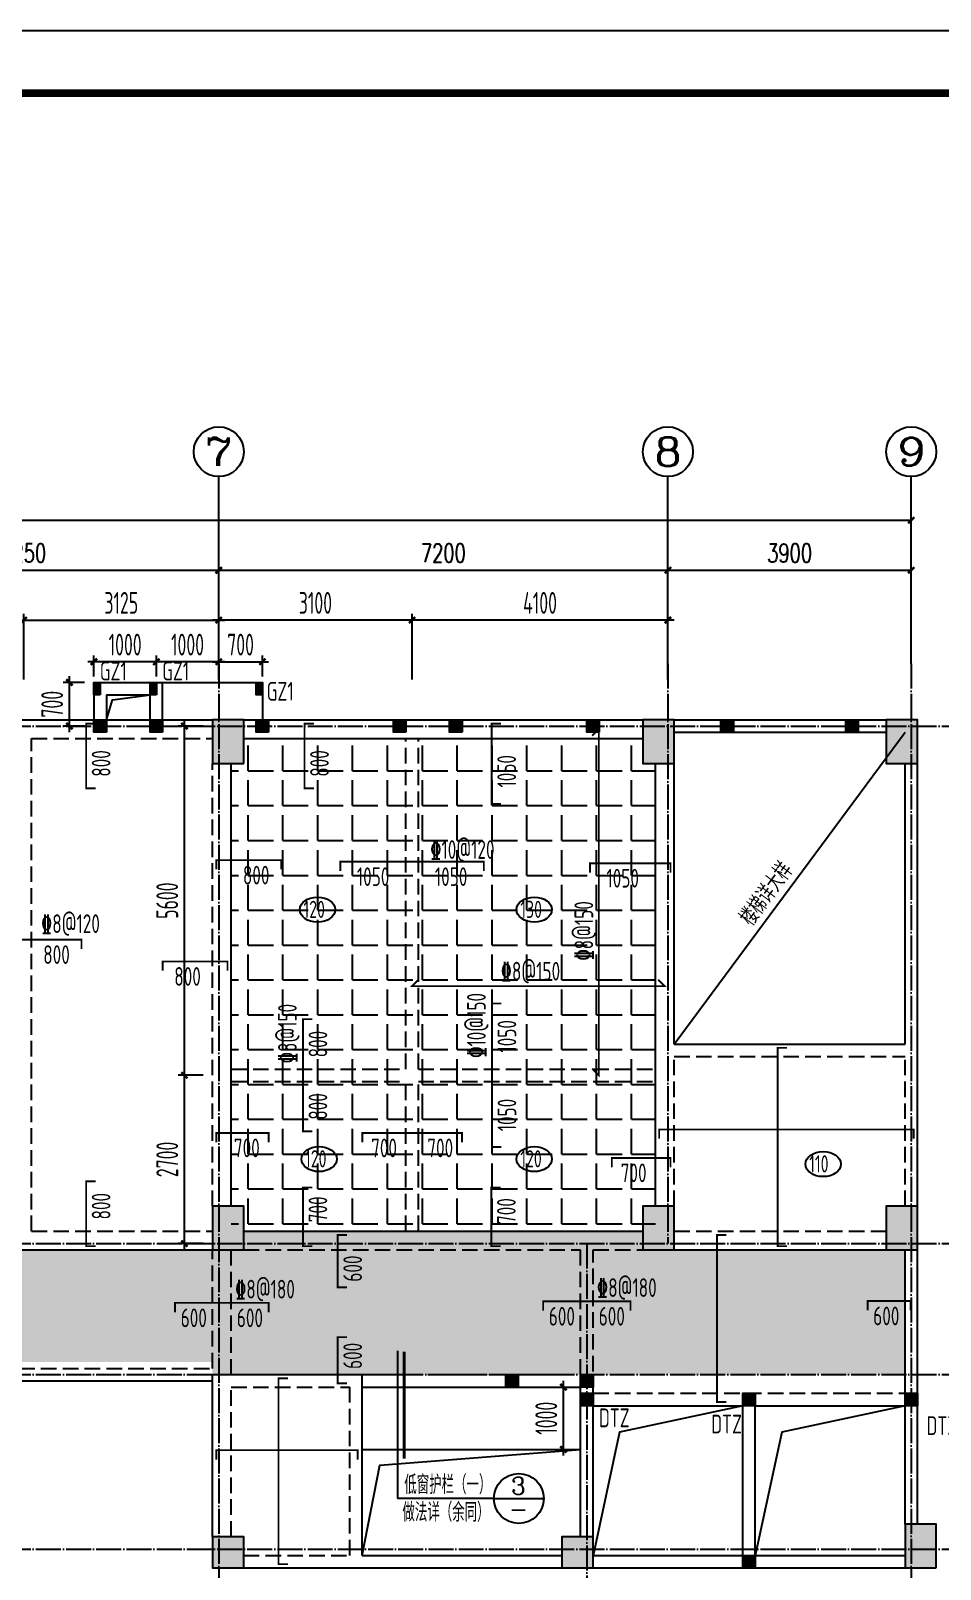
# Model space of a CAD drawing. Extents: x 139600 to 234074, y -135459 to 284050.
# Drawn here: x 187738 to 202314, y 165379 to 190050 of the extents above; entities that cross this region are included whole.
import ezdxf
from ezdxf.enums import TextEntityAlignment as Align

# ---------------------------------------------------------------- set-up
doc = ezdxf.new("R2010")
doc.units = 0
doc.header["$LTSCALE"] = 100
for name, pattern in [('CONTINOUS', [0]), ('DASHED', [0.75, 0.5, -0.25]), ('DOTE', [2.42, 2, -0.2, 0.02, -0.2]), ('HIDDEN', [7, 5, -2])]:
    doc.linetypes.add(name, pattern=pattern)
doc.layers.get('0').update_dxf_attribs({"linetype": 'CONTINUOUS'})
doc.layers.get('Defpoints').update_dxf_attribs({"linetype": 'CONTINUOUS'})
for name, color, linetype in [('AXIS', 3, 'CONTINUOUS'), ('AXIS_TEXT', 7, 'CONTINUOUS'), ('BEAM', 4, 'DASHED'), ('BEAM_CON', 4, 'CONTINUOUS'), ('B挑板&檐线', 6, 'CONTINUOUS'), ('B板筋标注', 7, 'CONTINUOUS'), ('B板细部尺寸标注', 9, 'CONTINUOUS'), ('COLU', 7, 'CONTINUOUS'), ('DOTE', 8, 'DOTE'), ('D大样&索引', 7, 'CONTINUOUS'), ('D洞口边线', 6, 'CONTINUOUS'), ('FSK_FREIN', 2, 'CONTINUOUS'), ('FSK_FTEXT', 4, 'CONTINUOUS'), ('FSK_ZREIN', 1, 'CONTINUOUS'), ('FSK_ZTEXT', 3, 'CONTINUOUS'), ('GZ', 2, 'CONTINUOUS'), ('T模板通用标注', 7, 'CONTINUOUS'), ('图框', 7, 'CONTINUOUS')]:
    doc.layers.add(name, color=color, linetype=linetype)
doc.styles.add('_TCH_AXIS', font='COMPLEX', dxfattribs={"bigfont": 'GBCBIG'})
doc.styles.add('_TCH_DIM', font='tssdeng.shx', dxfattribs={"width": 0.7, "bigfont": '1.shx'})
doc.styles.add('_TCH_DIM_T3', font='simplex_.ttf', dxfattribs={"width": 0.705882, "bigfont": 'GBCBIG'})
doc.styles.add('BW_Rein', font='Tssdeng.shx', dxfattribs={"width": 0.7, "bigfont": 'hztxt.shx'})
doc.styles.add('COMP', font='COMPLEX', dxfattribs={"bigfont": 'hztxt'})
doc.styles.add('COMPLEX', font='COMPLEX')
doc.styles.add('TSSD_Dimension', font='tssdeng.shx', dxfattribs={"width": 0.62, "bigfont": '1.shx'})
doc.styles.add('TSSD_Rein', font='Tssdeng.shx', dxfattribs={"width": 0.7, "bigfont": '1.shx'})
doc.dimstyles.new('_TCH_ARCH&&100', dxfattribs={"dimtxt": 297.5, "dimasz": 100, "dimexe": 250, "dimexo": 300, "dimgap": 126.25, "dimtad": 1, "dimdec": 0, "dimzin": 0, "dimdsep": 46, "dimtxsty": '_TCH_DIM_T3', "dimblk": 'ARCHTICK', "dimcen": 0.09, "dimclrt": 7, "dimazin": 2, "dimtfac": 1, "dimtdec": 0, "dimtix": 1, "dimtmove": 2, "dimatfit": 3, "dimfxl": 1, "dimtolj": 1, "dimtzin": 0, "dimarcsym": 0})
doc.dimstyles.new('TSSD_100_100', dxfattribs={"dimtxt": 350, "dimasz": 100, "dimexe": 100, "dimexo": 250, "dimgap": 100, "dimtad": 1, "dimdec": 0, "dimzin": 0, "dimdsep": 46, "dimtxsty": 'TSSD_Dimension', "dimblk": 'ARCHTICK', "dimblk1": 'ARCHTICK', "dimblk2": 'ARCHTICK', "dimcen": 0, "dimdle": 100, "dimclrt": 7, "dimadec": 0, "dimazin": 0, "dimtfac": 1, "dimtdec": 0, "dimtix": 1, "dimtmove": 2, "dimatfit": 3, "dimfxl": 1, "dimtolj": 1, "dimtzin": 0, "dimarcsym": 0})
doc.dimstyles.new('TSSD_100_100$0', dxfattribs={"dimtxt": 350, "dimasz": 150, "dimexe": 100, "dimexo": 50, "dimgap": 100, "dimtad": 1, "dimdec": 0, "dimzin": 0, "dimdsep": 46, "dimtxsty": 'TSSD_Rein', "dimblk": 'OBLIQUE', "dimcen": 0, "dimdle": 100, "dimclrt": 7, "dimadec": 0, "dimazin": 0, "dimtfac": 1, "dimtdec": 0, "dimtix": 1, "dimtmove": 2, "dimatfit": 3, "dimfxl": 250, "dimtolj": 1, "dimtzin": 0, "dimarcsym": 0})

# ---------------------------------------------------------------- blocks, each defined once
blk = doc.blocks.new('_AXISO')
blk.add_circle((0, 0), 0.5)
at = {"layer": 'AXIS_TEXT', "style": 'COMPLEX', "width": 1.041667}
blk.add_attdef('A', text='', height=0.56, dxfattribs=at).set_placement((-0.25, -0.28), (0.25, -0.28), align=Align.FIT)
blk = doc.blocks.new('_ArchTick')
at = {"color": 0, "linetype": 'ByBlock', "const_width": 0.4}
blk.add_lwpolyline([(-0.5, -0.5), (0.5, 0.5)], dxfattribs=at)
blk = doc.blocks.new('*D319')
at = {"layer": 'AXIS', "color": 0, "lineweight": -2}
for p, q in [((184500, 180200), (184500, 181650)), ((190750, 180200), (190750, 181650)), ((184500, 181400), (190750, 181400))]:
    blk.add_line(p, q, dxfattribs=at)
at = {"layer": 'Defpoints', "color": 0}
for p in [(190750, 181400), (184500, 179900), (190750, 179900)]:
    blk.add_point(p, dxfattribs=at)
at = {"layer": 'AXIS', "color": 0, "lineweight": -2, "xscale": 100, "yscale": 100, "zscale": 100, "rotation": 180}
blk.add_blockref('_ArchTick', (184500, 181400), dxfattribs=at)
at = {"layer": 'AXIS', "color": 0, "lineweight": -2, "xscale": 100, "yscale": 100, "zscale": 100}
blk.add_blockref('_ArchTick', (190750, 181400), dxfattribs=at)
at = {"layer": 'AXIS', "color": 7, "insert": (187625, 181675), "char_height": 297.5, "attachment_point": 5, "style": '_TCH_DIM_T3'}
blk.add_mtext('\\A1;6250', dxfattribs=at)
blk = doc.blocks.new('*D327')
at = {"layer": 'AXIS', "color": 0, "lineweight": -2}
for p, q in [((150100, 180200), (150100, 182450)), ((201850, 180200), (201850, 182450)), ((150100, 182200), (201850, 182200))]:
    blk.add_line(p, q, dxfattribs=at)
at = {"layer": 'Defpoints', "color": 0}
for p in [(201850, 182200), (150100, 179900), (201850, 179900)]:
    blk.add_point(p, dxfattribs=at)
at = {"layer": 'AXIS', "color": 0, "lineweight": -2, "xscale": 100, "yscale": 100, "zscale": 100, "rotation": 180}
blk.add_blockref('_ArchTick', (150100, 182200), dxfattribs=at)
at = {"layer": 'AXIS', "color": 0, "lineweight": -2, "xscale": 100, "yscale": 100, "zscale": 100}
blk.add_blockref('_ArchTick', (201850, 182200), dxfattribs=at)
at = {"layer": 'AXIS', "color": 7, "insert": (175975, 182475), "char_height": 297.5, "attachment_point": 5, "style": '_TCH_DIM_T3'}
blk.add_mtext('\\A1;51750', dxfattribs=at)
blk = doc.blocks.new('*D328')
at = {"layer": 'AXIS', "color": 0, "lineweight": -2}
for p, q in [((190750, 180200), (190750, 181650)), ((197950, 180200), (197950, 181650)), ((190750, 181400), (197950, 181400))]:
    blk.add_line(p, q, dxfattribs=at)
at = {"layer": 'Defpoints', "color": 0}
for p in [(197950, 181400), (190750, 179900), (197950, 179900)]:
    blk.add_point(p, dxfattribs=at)
at = {"layer": 'AXIS', "color": 0, "lineweight": -2, "xscale": 100, "yscale": 100, "zscale": 100, "rotation": 180}
blk.add_blockref('_ArchTick', (190750, 181400), dxfattribs=at)
at = {"layer": 'AXIS', "color": 0, "lineweight": -2, "xscale": 100, "yscale": 100, "zscale": 100}
blk.add_blockref('_ArchTick', (197950, 181400), dxfattribs=at)
at = {"layer": 'AXIS', "color": 7, "insert": (194350, 181675), "char_height": 297.5, "attachment_point": 5, "style": '_TCH_DIM_T3'}
blk.add_mtext('\\A1;7200', dxfattribs=at)
blk = doc.blocks.new('*D329')
at = {"layer": 'AXIS', "color": 0, "lineweight": -2}
for p, q in [((197950, 180200), (197950, 181650)), ((201850, 180200), (201850, 181650)), ((197950, 181400), (201850, 181400))]:
    blk.add_line(p, q, dxfattribs=at)
at = {"layer": 'Defpoints', "color": 0}
for p in [(201850, 181400), (197950, 179900), (201850, 179900)]:
    blk.add_point(p, dxfattribs=at)
at = {"layer": 'AXIS', "color": 0, "lineweight": -2, "xscale": 100, "yscale": 100, "zscale": 100, "rotation": 180}
blk.add_blockref('_ArchTick', (197950, 181400), dxfattribs=at)
at = {"layer": 'AXIS', "color": 0, "lineweight": -2, "xscale": 100, "yscale": 100, "zscale": 100}
blk.add_blockref('_ArchTick', (201850, 181400), dxfattribs=at)
at = {"layer": 'AXIS', "color": 7, "insert": (199900, 181675), "char_height": 297.5, "attachment_point": 5, "style": '_TCH_DIM_T3'}
blk.add_mtext('\\A1;3900', dxfattribs=at)
blk = doc.blocks.new('*D341')
at = {"layer": 'B板细部尺寸标注', "color": 0, "lineweight": -2}
for p, q in [((198050, 180600), (193750, 180600)), ((193850, 179645), (193850, 180700)), ((197950, 179645), (197950, 180700))]:
    blk.add_line(p, q, dxfattribs=at)
at = {"layer": 'Defpoints', "color": 0}
for p in [(193850, 180600), (193850, 179395), (197950, 179395)]:
    blk.add_point(p, dxfattribs=at)
at = {"layer": 'B板细部尺寸标注', "color": 0, "lineweight": -2, "xscale": 100, "yscale": 100, "zscale": 100, "rotation": 180}
blk.add_blockref('_ArchTick', (193850, 180600), dxfattribs=at)
at = {"layer": 'B板细部尺寸标注', "color": 0, "lineweight": -2, "xscale": 100, "yscale": 100, "zscale": 100}
blk.add_blockref('_ArchTick', (197950, 180600), dxfattribs=at)
at = {"layer": 'B板细部尺寸标注', "color": 7, "insert": (195900, 180875), "char_height": 350, "attachment_point": 5, "style": 'TSSD_Dimension'}
blk.add_mtext('\\A1;4100', dxfattribs=at)
blk = doc.blocks.new('*D342')
at = {"layer": 'B板细部尺寸标注', "color": 0, "lineweight": -2}
for p, q in [((193950, 180600), (190650, 180600)), ((190750, 179645), (190750, 180700)), ((193850, 179645), (193850, 180700))]:
    blk.add_line(p, q, dxfattribs=at)
at = {"layer": 'Defpoints', "color": 0}
for p in [(190750, 180600), (190750, 179395), (193850, 179395)]:
    blk.add_point(p, dxfattribs=at)
at = {"layer": 'B板细部尺寸标注', "color": 0, "lineweight": -2, "xscale": 100, "yscale": 100, "zscale": 100, "rotation": 180}
blk.add_blockref('_ArchTick', (190750, 180600), dxfattribs=at)
at = {"layer": 'B板细部尺寸标注', "color": 0, "lineweight": -2, "xscale": 100, "yscale": 100, "zscale": 100}
blk.add_blockref('_ArchTick', (193850, 180600), dxfattribs=at)
at = {"layer": 'B板细部尺寸标注', "color": 7, "insert": (192300, 180875), "char_height": 350, "attachment_point": 5, "style": 'TSSD_Dimension'}
blk.add_mtext('\\A1;3100', dxfattribs=at)
blk = doc.blocks.new('*D348')
at = {"layer": 'B板细部尺寸标注', "color": 0, "lineweight": -2}
for p, q in [((187525, 180600), (190850, 180600)), ((187625, 179645), (187625, 180700)), ((190750, 179645), (190750, 180700))]:
    blk.add_line(p, q, dxfattribs=at)
at = {"layer": 'Defpoints', "color": 0}
for p in [(190750, 180600), (187625, 179395), (190750, 179395)]:
    blk.add_point(p, dxfattribs=at)
at = {"layer": 'B板细部尺寸标注', "color": 0, "lineweight": -2, "xscale": 100, "yscale": 100, "zscale": 100, "rotation": 180}
blk.add_blockref('_ArchTick', (187625, 180600), dxfattribs=at)
at = {"layer": 'B板细部尺寸标注', "color": 0, "lineweight": -2, "xscale": 100, "yscale": 100, "zscale": 100}
blk.add_blockref('_ArchTick', (190750, 180600), dxfattribs=at)
at = {"layer": 'B板细部尺寸标注', "color": 7, "insert": (189188, 180875), "char_height": 350, "attachment_point": 5, "style": 'TSSD_Dimension'}
blk.add_mtext('\\A1;3125', dxfattribs=at)
blk = doc.blocks.new('*D350')
at = {"layer": 'B板细部尺寸标注', "color": 0, "lineweight": -2}
for p, q in [((190500, 173300), (190100, 173300)), ((190200, 170500), (190200, 173400)), ((190500, 170600), (190100, 170600))]:
    blk.add_line(p, q, dxfattribs=at)
at = {"layer": 'Defpoints', "color": 0}
for p in [(190200, 173300), (190750, 173300), (190750, 170600)]:
    blk.add_point(p, dxfattribs=at)
at = {"layer": 'B板细部尺寸标注', "color": 0, "lineweight": -2, "xscale": 100, "yscale": 100, "zscale": 100}
for p, rotation in [((190200, 173300), 90), ((190200, 170600), 270)]:
    blk.add_blockref('_ArchTick', p, dxfattribs=dict(at, rotation=rotation))
at = {"layer": 'B板细部尺寸标注', "color": 7, "insert": (189925, 171950), "char_height": 350, "attachment_point": 5, "rotation": 90, "style": 'TSSD_Dimension'}
blk.add_mtext('\\A1;2700', dxfattribs=at)
blk = doc.blocks.new('*D351')
at = {"layer": 'B板细部尺寸标注', "color": 0, "lineweight": -2}
for p, q in [((190500, 178900), (190100, 178900)), ((190200, 173200), (190200, 179000)), ((190500, 173300), (190100, 173300))]:
    blk.add_line(p, q, dxfattribs=at)
at = {"layer": 'Defpoints', "color": 0}
for p in [(190200, 178900), (190750, 178900), (190750, 173300)]:
    blk.add_point(p, dxfattribs=at)
at = {"layer": 'B板细部尺寸标注', "color": 0, "lineweight": -2, "xscale": 100, "yscale": 100, "zscale": 100}
for p, rotation in [((190200, 178900), 90), ((190200, 173300), 270)]:
    blk.add_blockref('_ArchTick', p, dxfattribs=dict(at, rotation=rotation))
at = {"layer": 'B板细部尺寸标注', "color": 7, "insert": (189925, 176100), "char_height": 350, "attachment_point": 5, "rotation": 90, "style": 'TSSD_Dimension'}
blk.add_mtext('\\A1;5600', dxfattribs=at)
blk = doc.blocks.new('*D1067')
at = {"layer": 'B板细部尺寸标注', "color": 0, "lineweight": -2}
for p, q in [((195853, 168300), (196375, 168300)), ((196275, 167200), (196275, 168400)), ((195853, 167300), (196375, 167300))]:
    blk.add_line(p, q, dxfattribs=at)
at = {"layer": 'Defpoints', "color": 0}
for p in [(195603, 168300), (196275, 168300), (195603, 167300)]:
    blk.add_point(p, dxfattribs=at)
at = {"layer": 'B板细部尺寸标注', "color": 0, "lineweight": -2, "xscale": 100, "yscale": 100, "zscale": 100}
for p, rotation in [((196275, 168300), 90), ((196275, 167300), 270)]:
    blk.add_blockref('_ArchTick', p, dxfattribs=dict(at, rotation=rotation))
at = {"layer": 'B板细部尺寸标注', "color": 7, "insert": (196000, 167800), "char_height": 350, "attachment_point": 5, "rotation": 90, "style": 'TSSD_Dimension'}
blk.add_mtext('\\A1;1000', dxfattribs=at)
blk = doc.blocks.new('A$C000F6301')
at = {"layer": 'D大样&索引', "color": 6}
blk.add_line((0, 0), (800, 0), dxfattribs=at)
blk.add_circle((400, 0), 400, dxfattribs=at)
blk = doc.blocks.new('A2+1_2')
at = {"layer": '图框'}
blk.add_lwpolyline([(0, 0), (89100, 0), (89100, 42000), (0, 42000)], close=True, dxfattribs=at)
at = {"layer": '图框', "const_width": 120}
blk.add_lwpolyline([(2500, 1000), (88100, 1000), (88100, 41000), (2500, 41000)], close=True, dxfattribs=at)
blk = doc.blocks.new('*D1749')
at = {"layer": 'B板细部尺寸标注', "color": 0, "lineweight": -2}
for p, q in [((188356, 178800), (188356, 179700)), ((188600, 179600), (188256, 179600)), ((188600, 178900), (188256, 178900))]:
    blk.add_line(p, q, dxfattribs=at)
at = {"layer": 'Defpoints', "color": 0}
for p in [(188356, 179600), (188850, 179600), (188850, 178900)]:
    blk.add_point(p, dxfattribs=at)
at = {"layer": 'B板细部尺寸标注', "color": 0, "lineweight": -2, "xscale": 100, "yscale": 100, "zscale": 100}
for p, rotation in [((188356, 179600), 90), ((188356, 178900), 270)]:
    blk.add_blockref('_ArchTick', p, dxfattribs=dict(at, rotation=rotation))
at = {"layer": 'B板细部尺寸标注', "color": 7, "insert": (188081, 179250), "char_height": 350, "attachment_point": 5, "rotation": 90, "style": 'TSSD_Dimension'}
blk.add_mtext('\\A1;700', dxfattribs=at)
blk = doc.blocks.new('*D1750')
at = {"layer": 'B板细部尺寸标注', "color": 0, "lineweight": -2}
for p, q in [((190650, 179931), (191550, 179931)), ((190750, 179693), (190750, 180031)), ((191450, 179693), (191450, 180031))]:
    blk.add_line(p, q, dxfattribs=at)
at = {"layer": 'Defpoints', "color": 0}
for p in [(191450, 179931), (190750, 179443), (191450, 179443)]:
    blk.add_point(p, dxfattribs=at)
at = {"layer": 'B板细部尺寸标注', "color": 0, "lineweight": -2, "xscale": 100, "yscale": 100, "zscale": 100, "rotation": 180}
blk.add_blockref('_ArchTick', (190750, 179931), dxfattribs=at)
at = {"layer": 'B板细部尺寸标注', "color": 0, "lineweight": -2, "xscale": 100, "yscale": 100, "zscale": 100}
blk.add_blockref('_ArchTick', (191450, 179931), dxfattribs=at)
at = {"layer": 'B板细部尺寸标注', "color": 7, "insert": (191100, 180206), "char_height": 350, "attachment_point": 5, "style": 'TSSD_Dimension'}
blk.add_mtext('\\A1;700', dxfattribs=at)
blk = doc.blocks.new('*D1751')
at = {"layer": 'B板细部尺寸标注', "color": 0, "lineweight": -2}
for p, q in [((190850, 179931), (189650, 179931)), ((189750, 179693), (189750, 180031)), ((190750, 179693), (190750, 180031))]:
    blk.add_line(p, q, dxfattribs=at)
at = {"layer": 'Defpoints', "color": 0}
for p in [(189750, 179931), (189750, 179443), (190750, 179443)]:
    blk.add_point(p, dxfattribs=at)
at = {"layer": 'B板细部尺寸标注', "color": 0, "lineweight": -2, "xscale": 100, "yscale": 100, "zscale": 100, "rotation": 180}
blk.add_blockref('_ArchTick', (189750, 179931), dxfattribs=at)
at = {"layer": 'B板细部尺寸标注', "color": 0, "lineweight": -2, "xscale": 100, "yscale": 100, "zscale": 100}
blk.add_blockref('_ArchTick', (190750, 179931), dxfattribs=at)
at = {"layer": 'B板细部尺寸标注', "color": 7, "insert": (190250, 180206), "char_height": 350, "attachment_point": 5, "style": 'TSSD_Dimension'}
blk.add_mtext('\\A1;1000', dxfattribs=at)
blk = doc.blocks.new('*D1752')
at = {"layer": 'B板细部尺寸标注', "color": 0, "lineweight": -2}
for p, q in [((189850, 179931), (188650, 179931)), ((188750, 179693), (188750, 180031)), ((189750, 179693), (189750, 180031))]:
    blk.add_line(p, q, dxfattribs=at)
at = {"layer": 'Defpoints', "color": 0}
for p in [(188750, 179931), (188750, 179443), (189750, 179443)]:
    blk.add_point(p, dxfattribs=at)
at = {"layer": 'B板细部尺寸标注', "color": 0, "lineweight": -2, "xscale": 100, "yscale": 100, "zscale": 100, "rotation": 180}
blk.add_blockref('_ArchTick', (188750, 179931), dxfattribs=at)
at = {"layer": 'B板细部尺寸标注', "color": 0, "lineweight": -2, "xscale": 100, "yscale": 100, "zscale": 100}
blk.add_blockref('_ArchTick', (189750, 179931), dxfattribs=at)
at = {"layer": 'B板细部尺寸标注', "color": 7, "insert": (189250, 180206), "char_height": 350, "attachment_point": 5, "style": 'TSSD_Dimension'}
blk.add_mtext('\\A1;1000', dxfattribs=at)
blk = doc.blocks.new('GZ1')
at = {"layer": 'GZ'}
blk.add_hatch(color=252, dxfattribs=at).paths.add_polyline_path([(100, 200), (0, 200), (0, 0), (100, 0)])
at = {"layer": 'GZ', "color": 2}
blk.add_lwpolyline([(100, 0), (0, 0), (0, 200), (100, 200)], close=True, dxfattribs=at)
blk = doc.blocks.new('GZ')
at = {"layer": 'GZ'}
blk.add_hatch(color=252, dxfattribs=at).paths.add_polyline_path([(200, 0), (0, 0), (0, 200), (200, 200)])
at = {"layer": 'GZ', "color": 2}
blk.add_lwpolyline([(200, 0), (0, 0), (0, 200), (200, 200)], close=True, dxfattribs=at)
blk = doc.blocks.new('A$C7B5C40C7')
at = {"layer": 'GZ'}
for name, p in [('GZ1', (38750, 400)), ('GZ1', (39650, 400)), ('GZ1', (41350, 400)), ('GZ', (38750, -200)), ('GZ', (39650, -200)), ('GZ', (41350, -200)), ('GZ', (43550, -200)), ('GZ', (46650, -200)), ('GZ', (44450, -200)), ('GZ', (48800, -200)), ('GZ', (50800, -200)), ('GZ', (45350, -10700)), ('GZ', (46550, -10700))]:
    blk.add_blockref(name, p, dxfattribs=at)
at = {"layer": 'GZ', "color": 2, "style": '_TCH_DIM', "width": 0.705882}
for p in [(38844, 632), (39844, 632), (41519, 307)]:
    blk.add_text('GZ1', height=300, dxfattribs=at).set_placement(p)

msp = doc.modelspace()

# ---------------------------------------------------------------- hatches: boundary and pattern name
at = {"layer": 'B板筋标注'}
h = msp.add_hatch(dxfattribs=at)
h.set_pattern_fill('ANGLE', color=5, scale=80, style=0)
h.set_pattern_definition([(0, (88400, 309500), (0, 558.8), [406.4, -152.4]), (90, (88400, 309500), (-558.8, 3e-14), [406.4, -152.4])])
h.paths.add_polyline_path([(197750, 178700), (190950, 178700), (190950, 170800), (197750, 170800)])
h = msp.add_hatch(dxfattribs=at)
h.set_pattern_fill('CROSS', color=6, scale=50, style=0)
h.set_pattern_definition([(0, (150000, 282000), (317.5, 317.5), [158.75, -476.25]), (90, (150079.38, 281920.62), (-317.5, 317.5), [158.75, -476.25])])
h.paths.add_polyline_path([(150300, 168700), (190650, 168700), (190650, 168500), (201750, 168500), (201750, 170500), (197750, 170500), (197750, 170800), (190950, 170800), (190950, 170500), (150300, 170500)])
at = {"layer": 'COLU'}
for points in [[(191150, 178300), (191150, 179000), (190650, 179000), (190650, 178300)], [(198050, 178300), (198050, 179000), (197550, 179000), (197550, 178300)], [(201950, 178300), (201950, 179000), (201450, 179000), (201450, 178300)], [(191150, 170500), (191150, 171200), (190650, 171200), (190650, 170500)], [(198050, 170500), (198050, 171200), (197550, 171200), (197550, 170500)], [(201950, 170500), (201950, 171200), (201450, 171200), (201450, 170500)], [(202250, 165400), (202250, 166100), (201750, 166100), (201750, 165400)], [(191150, 165400), (191150, 165900), (190650, 165900), (190650, 165400)], [(196750, 165400), (196750, 165900), (196250, 165900), (196250, 165400)]]:
    msp.add_hatch(color=251, dxfattribs=at).paths.add_polyline_path(points)
at = {"layer": 'GZ'}
for points in [[(196750, 168000), (196550, 168000), (196550, 168200), (196750, 168200)], [(199350, 168000), (199150, 168000), (199150, 168200), (199350, 168200)], [(201950, 168000), (201750, 168000), (201750, 168200), (201950, 168200)], [(199350, 165400), (199150, 165400), (199150, 165600), (199350, 165600)]]:
    msp.add_hatch(color=252, dxfattribs=at).paths.add_polyline_path(points)

# ---------------------------------------------------------------- linework, layer by layer
at = {"layer": 'AXIS'}
for p, q in [((190750, 179900), (190750, 182900)), ((197950, 179900), (197950, 182900)), ((201850, 179900), (201850, 182900))]:
    msp.add_line(p, q, dxfattribs=at)
at = {"layer": 'BEAM', "linetype": 'HIDDEN', "ltscale": 0.5}
for p, q in [((187750, 178700), (190650, 178700)), ((187750, 170800), (187750, 178700)), ((193750, 173400), (193750, 178700)), ((193950, 173400), (193950, 178700)), ((190650, 171200), (190650, 178300)), ((198050, 173600), (201750, 173600)), ((198050, 171200), (198050, 173600)), ((201750, 171200), (201750, 173600)), ((190950, 173400), (193750, 173400)), ((190950, 173200), (193750, 173200)), ((193750, 170800), (193750, 173200)), ((193950, 173400), (197750, 173400)), ((193950, 173200), (197750, 173200)), ((193950, 170800), (193950, 173200)), ((187750, 170800), (190650, 170800)), ((198050, 170800), (201450, 170800)), ((190651.7, 168600), (190650, 170500)), ((190950, 168500), (190950, 170500)), ((191150, 170500), (196550, 170500)), ((196550, 168500), (196550, 170500)), ((196750, 170500), (197550, 170500)), ((196750, 168200), (196750, 170500)), ((184750, 168600), (190651.7, 168600)), ((190950, 168300), (192850, 168300)), ((190950, 165900), (190950, 168300)), ((192850, 165600), (192850, 168300)), ((193050, 168500), (196550, 168500)), ((196750, 168200), (201750, 168200)), ((191150, 165600), (192850, 165600))]:
    msp.add_line(p, q, dxfattribs=at)
at = {"layer": 'BEAM_CON'}
for p, q in [((188750, 179600), (189850, 179600)), ((188750, 179600), (188750, 179000)), ((188950, 179400), (189650, 179400)), ((188950, 179400), (188950, 179000)), ((189650, 179000), (189650, 179400)), ((189850, 179000), (189850, 179600)), ((184750, 179000), (188750, 179000)), ((188950, 179000), (189650, 179000)), ((189850, 179000), (190650, 179000)), ((191150, 179000), (197550, 179000)), ((198050, 179000), (201450, 179000)), ((191150, 178700), (197550, 178700)), ((198050, 178800), (201450, 178800)), ((190950, 171200), (190950, 178300)), ((197750, 171200), (197750, 178300)), ((198050, 173800), (198050, 178300)), ((201750, 173800), (201750, 178300)), ((201950, 171200), (201950, 178300)), ((198050, 173800), (201750, 173800)), ((191150, 170800), (197550, 170800)), ((184750, 170500), (190650, 170500)), ((198050, 170500), (201450, 170500)), ((201750, 166100), (201750, 170500)), ((201950, 166100), (201950, 170500)), ((184750, 168400), (190650, 168400)), ((190650, 168500), (193050, 168500)), ((190650, 165900), (190650, 168500)), ((193050, 165600), (193050, 168500)), ((193050, 168300), (196550, 168300)), ((196550, 165900), (196550, 168300)), ((196750, 168000), (199150, 168000)), ((196750, 165900), (196750, 168000)), ((199150, 165600), (199150, 168000)), ((199350, 165600), (199350, 168000)), ((199350, 168000), (201750, 168000)), ((193050, 165600), (196250, 165600)), ((196750, 165600), (201750, 165600)), ((191150, 165400), (196250, 165400)), ((196750, 165400), (201750, 165400))]:
    msp.add_line(p, q, dxfattribs=at)
at = {"layer": 'B挑板&檐线'}
msp.add_line((193050, 167300), (196550, 167300), dxfattribs=at)
msp.add_lwpolyline([(189850, 179000), (189850, 179600), (191450, 179600), (191450, 179000)], dxfattribs=at)
at = {"layer": 'B板筋标注', "color": 2, "linetype": 'CONTINOUS', "ltscale": 5}
for centre in [(192332.8, 175956.1), (195807.8, 175956.1), (192357.8, 171956.1), (195807.8, 171956.1), (200438.2, 171875)]:
    msp.add_ellipse(centre, major_axis=(-283.5, 0), ratio=0.7083334, dxfattribs=at)
at = {"layer": 'COLU'}
for points in [[(191150, 178300), (191150, 179000), (190650, 179000), (190650, 178300)], [(198050, 178300), (198050, 179000), (197550, 179000), (197550, 178300)], [(201950, 178300), (201950, 179000), (201450, 179000), (201450, 178300)], [(191150, 170500), (191150, 171200), (190650, 171200), (190650, 170500)], [(198050, 170500), (198050, 171200), (197550, 171200), (197550, 170500)], [(201950, 170500), (201950, 171200), (201450, 171200), (201450, 170500)], [(202250, 165400), (202250, 166100), (201750, 166100), (201750, 165400)], [(191150, 165400), (191150, 165900), (190650, 165900), (190650, 165400)], [(196750, 165400), (196750, 165900), (196250, 165900), (196250, 165400)]]:
    msp.add_lwpolyline(points, close=True, dxfattribs=at)
at = {"layer": 'DOTE', "ltscale": 2}
for p, q in [((190750, 179900), (190750, 164400)), ((197950, 179900), (197950, 170600)), ((201850, 179900), (201850, 164400)), ((149100, 178900), (203300, 178900)), ((149100, 170600), (203300, 170600)), ((196650, 170600), (196650, 164400)), ((149100, 168500), (203300, 168500)), ((149100, 165700), (203300, 165700))]:
    msp.add_line(p, q, dxfattribs=at)
at = {"layer": 'D大样&索引', "color": 6}
for p in [(193617.5, 168880), (195160.7, 166514)]:
    msp.add_line(p, (193617.5, 166514), dxfattribs=at)
at = {"layer": 'D大样&索引', "color": 6, "const_width": 50}
msp.add_lwpolyline([(193721.3, 167149.5), (193721.3, 168869.8)], dxfattribs=at)
at = {"layer": 'D洞口边线'}
for points in [[(188950, 179000), (189045.8, 179320.8), (189650, 179400)], [(199150, 168000), (199150, 168000), (197174.3, 167575.7), (196750, 165600)], [(201750, 168000), (201750, 168000), (199774.3, 167575.7), (199350, 165600)], [(193050, 165600), (193333.1, 167047.6), (196550, 167300)]]:
    msp.add_lwpolyline(points, dxfattribs=at)
at = {"layer": 'FSK_FREIN', "const_width": 30}
for points in [[(188775, 177900), (188625, 177900), (188625, 178940), (188775, 178940)], [(192275, 177900), (192125, 177900), (192125, 178940), (192275, 178940)], [(195275, 177650), (195125, 177650), (195125, 178940), (195275, 178940)], [(190710, 176600), (190710, 176750), (191750, 176750), (191750, 176600)], [(192700, 176575), (192700, 176725), (195000, 176725), (195000, 176575)], [(196700, 176550), (196700, 176700), (197990, 176700), (197990, 176550)], [(186700, 175325), (186700, 175475), (188550, 175475), (188550, 175325)], [(189850, 174975), (189850, 175125), (190890, 175125), (190890, 174975)], [(195279.5, 172150), (195129.5, 172150), (195129.5, 174450), (195279.5, 174450)], [(192250, 172400), (192100, 172400), (192100, 174200), (192250, 174200)], [(199859.8, 170560), (199709.8, 170560), (199709.8, 173740), (199859.8, 173740)], [(190710, 172225), (190710, 172375), (191550, 172375), (191550, 172225)], [(193050, 172225), (193050, 172375), (194650, 172375), (194650, 172225)], [(197810, 172281.1), (197810, 172431.1), (201890, 172431.1), (201890, 172281.1)], [(197050, 171825), (197050, 171975), (197990, 171975), (197990, 171825)], [(188775, 170560), (188625, 170560), (188625, 171600), (188775, 171600)], [(192250, 170560), (192100, 170560), (192100, 171500), (192250, 171500)], [(195270.4, 170560), (195120.4, 170560), (195120.4, 171500), (195270.4, 171500)], [(192807.1, 169900), (192657.1, 169900), (192657.1, 170740), (192807.1, 170740)], [(198885.7, 168060), (198735.7, 168060), (198735.7, 170740), (198885.7, 170740)], [(190050, 169500), (190050, 169650), (191550, 169650), (191550, 169500)], [(195950, 169525), (195950, 169675), (197350, 169675), (197350, 169525)], [(201150, 169530.3), (201150, 169680.3), (201840, 169680.3), (201840, 169530.3)], [(192807.1, 168360), (192657.1, 168360), (192657.1, 169100), (192807.1, 169100)], [(191858.2, 165460), (191708.2, 165460), (191708.2, 168440), (191858.2, 168440)], [(190710, 167137.4), (190710, 167287.4), (192978.1, 167287.4), (192978.1, 167137.4)]]:
    msp.add_lwpolyline(points, dxfattribs=at)
at = {"layer": 'FSK_ZREIN', "const_width": 30}
for points in [[(196735.7, 173406.1), (196841.8, 173300), (196841.8, 178850), (196735.7, 178743.9)], [(193956.1, 174835), (193850, 174729), (197900, 174729), (197793.9, 174835)]]:
    msp.add_lwpolyline(points, dxfattribs=at)
at = {"layer": 'GZ', "color": 2}
for points in [[(196750, 168000), (196550, 168000), (196550, 168200), (196750, 168200)], [(199350, 168000), (199150, 168000), (199150, 168200), (199350, 168200)], [(201950, 168000), (201750, 168000), (201750, 168200), (201950, 168200)], [(199350, 165400), (199150, 165400), (199150, 165600), (199350, 165600)]]:
    msp.add_lwpolyline(points, close=True, dxfattribs=at)
at = {"layer": 'T模板通用标注'}
msp.add_line((198050, 173800), (201750, 178800), dxfattribs=at)

# ---------------------------------------------------------------- block references
msp.add_blockref('A2+1_2', (139600, 148050))
at = {"layer": 'AXIS'}
ref = msp.add_blockref('_AXISO', (190750, 183300), dxfattribs=dict(at, xscale=800, yscale=800, zscale=800))
ref.add_attrib('A', '7', dxfattribs={"layer": 'AXIS_TEXT', "height": 452.5, "style": '_TCH_AXIS', "width": 1.5}).set_placement((190523.7, 183073.7), (190976.3, 183073.7), align=Align.FIT)
ref = msp.add_blockref('_AXISO', (197950, 183300), dxfattribs=dict(at, xscale=800, yscale=800, zscale=800))
ref.add_attrib('A', '8', dxfattribs={"layer": 'AXIS_TEXT', "height": 452.5, "style": '_TCH_AXIS', "width": 1.5}).set_placement((197723.7, 183073.7), (198176.3, 183073.7), align=Align.FIT)
ref = msp.add_blockref('_AXISO', (201850, 183300), dxfattribs=dict(at, xscale=800, yscale=800, zscale=800))
ref.add_attrib('A', '9', dxfattribs={"layer": 'AXIS_TEXT', "height": 452.5, "style": '_TCH_AXIS', "width": 1.5}).set_placement((201623.7, 183073.7), (202076.3, 183073.7), align=Align.FIT)
at = {"layer": 'D大样&索引'}
msp.add_blockref('A$C000F6301', (195160.7, 166514), dxfattribs=at)
at = {"layer": 'GZ'}
msp.add_blockref('A$C7B5C40C7', (150000, 179000), dxfattribs=at)

# ---------------------------------------------------------------- texts
at = {"layer": 'B板筋标注', "color": 2, "linetype": 'CONTINOUS', "ltscale": 5, "style": 'TSSD_Rein', "width": 0.7}
for s, p in [('120', (192108.8, 175823.2)), ('130', (195583.8, 175823.2)), ('120', (192133.8, 171823.2)), ('120', (195583.8, 171823.2)), ('110', (200214.2, 171742.1))]:
    msp.add_text(s, height=275, dxfattribs=at).set_placement(p)
at = {"layer": 'D大样&索引', "color": 6, "style": 'TSSD_Rein', "width": 0.7}
for s, p in [('低窗护栏（一）', (193724.3, 166584.7)), ('做法详（余同）', (193694.7, 166142.8))]:
    msp.add_text(s, height=300, rotation=360, dxfattribs=at).set_placement(p)
at = {"layer": 'D大样&索引', "color": 6, "style": 'COMP'}
for s, p in [('3', (195553.3, 166577.7)), ('-', (195555.5, 166209.4))]:
    msp.add_text(s, height=275, rotation=360, dxfattribs=at).set_placement(p, align=Align.CENTER)
at = {"layer": 'FSK_FTEXT', "style": 'BW_Rein', "width": 0.7}
for s, p in [('800', (188715, 178300)), ('800', (192215, 178300)), ('1050', (195215, 178175)), ('800', (192190, 173800)), ('1050', (195219.5, 173925)), ('800', (192190, 172800)), ('1050', (195219.5, 172662.5)), ('800', (188715, 171200)), ('700', (192190, 171150)), ('700', (195210.4, 171122.1)), ('600', (192747.1, 170200)), ('600', (192747.1, 168800))]:
    msp.add_text(s, height=300, rotation=90, dxfattribs=at).set_placement(p, align=Align.TOP_CENTER)
for s, p in [('%%13210@120', (195170.2, 176769.9)), ('%%1328@120', (188845.2, 175580.8)), ('%%1328@180', (191970.2, 169719.9)), ('%%1328@180', (197770.2, 169744.9))]:
    msp.add_text(s, height=300, dxfattribs=at).set_placement(p, align=Align.RIGHT)
for s, p in [('800', (191350, 176660)), ('1050', (193225, 176635)), ('1050', (194475, 176635)), ('1050', (197225, 176610)), ('800', (188150, 175385)), ('800', (190250, 175035)), ('700', (191200, 172285)), ('700', (193400, 172285)), ('700', (194300, 172285)), ('700', (197400, 171885)), ('600', (190350, 169560)), ('600', (191250, 169560)), ('600', (196250, 169585)), ('600', (197050, 169585)), ('600', (201450, 169590.3))]:
    msp.add_text(s, height=300, dxfattribs=at).set_placement(p, align=Align.TOP_CENTER)
for s, p in [('%%1328@150', (192000.6, 174445.2)), ('%%13210@150', (195030.1, 174620.2))]:
    msp.add_text(s, height=300, rotation=90, dxfattribs=at).set_placement(p, align=Align.RIGHT)
at = {"layer": 'FSK_ZTEXT', "style": 'BW_Rein', "width": 0.7}
msp.add_text('%%1328@150', height=300, rotation=90, dxfattribs=at).set_placement((196751.8, 175139.7))
msp.add_text('%%1328@150', height=300, dxfattribs=at).set_placement((195269.8, 174819))
at = {"layer": 'GZ', "color": 2, "style": '_TCH_DIM', "width": 0.705882}
for p in [(196844.5, 167656.5), (198644.5, 167556.5), (202094.5, 167531.5)]:
    msp.add_text('DTZ', height=300, dxfattribs=at).set_placement(p)
at = {"layer": 'T模板通用标注', "style": 'TSSD_Rein', "width": 0.8}
msp.add_text('楼梯详大样', height=300, rotation=53.49856, dxfattribs=at).set_placement((199306.9, 175666.7))

# ---------------------------------------------------------------- dimensions: what is measured, and where the dimension line sits
at = {"layer": 'AXIS'}
for p1, p2, distance, picture, middle in [((150100, 179900), (201850, 179900), 2300, '*D327', (175975, 182475)), ((184500, 179900), (190750, 179900), 1500, '*D319', (187625, 181675)), ((190750, 179900), (197950, 179900), 1500, '*D328', (194350, 181675)), ((197950, 179900), (201850, 179900), 1500, '*D329', (199900, 181675))]:
    dim = msp.add_aligned_dim(p1=p1, p2=p2, distance=distance, dimstyle='_TCH_ARCH&&100', dxfattribs=at)
    dim.commit()
    dim.dimension.update_dxf_attribs({"geometry": picture, "text_midpoint": middle})
at = {"layer": 'B板细部尺寸标注'}
for base, p1, p2, picture, middle in [((190750, 180600), (187625, 179394.9), (190750, 179394.9), '*D348', (189187.5, 180875)), ((191450, 179930.7), (190750, 179442.7), (191450, 179442.7), '*D1750', (191100, 180205.7))]:
    dim = msp.add_linear_dim(base=base, p1=p1, p2=p2, dimstyle='TSSD_100_100', dxfattribs=at)
    dim.commit()
    dim.dimension.update_dxf_attribs({"geometry": picture, "text_midpoint": middle})
for base, p1, p2, angle, picture, middle in [((190750, 180600), (193850, 179394.9), (190750, 179394.9), 180, '*D342', (192300, 180875)), ((193850, 180600), (197950, 179394.9), (193850, 179394.9), 180, '*D341', (195900, 180875)), ((188356.2, 179600), (188850.5, 178900), (188850.5, 179600), 90, '*D1749', (188081.2, 179250)), ((196275.2, 168300), (195602.7, 167300), (195602.7, 168300), 90, '*D1067', (196000.2, 167800))]:
    dim = msp.add_linear_dim(base=base, p1=p1, p2=p2, angle=angle, dimstyle='TSSD_100_100', dxfattribs=at)
    dim.commit()
    dim.dimension.update_dxf_attribs({"geometry": picture, "text_midpoint": middle})
for base, p1, p2, picture, middle in [((188750, 179930.7), (189750, 179442.7), (188750, 179442.7), '*D1752', (189250, 180205.7)), ((189750, 179930.7), (190750, 179442.7), (189750, 179442.7), '*D1751', (190250, 180205.7))]:
    dim = msp.add_linear_dim(base=base, p1=p1, p2=p2, dimstyle='TSSD_100_100$0', override={"dimasz": 100, "dimexo": 250, "dimtxsty": 'TSSD_Dimension', "dimblk": 'ArchTick', "dimblk1": 'ArchTick', "dimblk2": 'ArchTick'}, dxfattribs=at)
    dim.commit()
    dim.dimension.update_dxf_attribs({"geometry": picture, "text_midpoint": middle})
for p1, p2, picture, middle in [((190750, 173300), (190750, 178900), '*D351', (189925, 176100)), ((190750, 170600), (190750, 173300), '*D350', (189925, 171950))]:
    dim = msp.add_aligned_dim(p1=p1, p2=p2, distance=550, dimstyle='TSSD_100_100', dxfattribs=at)
    dim.commit()
    dim.dimension.update_dxf_attribs({"geometry": picture, "text_midpoint": middle})

doc.saveas('drawing.dxf')
